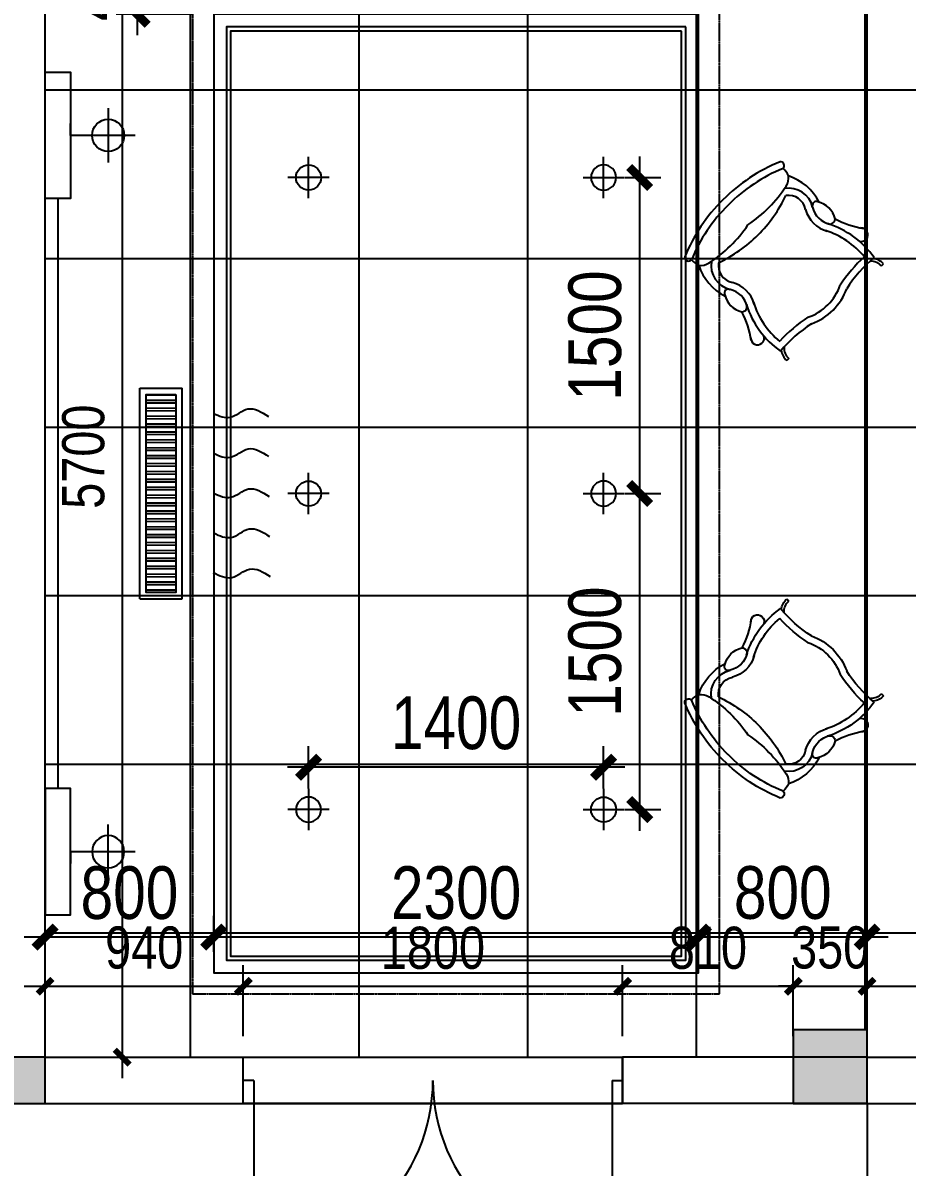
# Model space of a CAD drawing. Extents: x 160245 to 405305, y -111140 to 232735.
# Drawn here: x 170600 to 174796, y 211837 to 217267 of the extents above; entities that cross this region are included whole.
import ezdxf

# ---------------------------------------------------------------- set-up
doc = ezdxf.new("R2010")
doc.units = 0
doc.header["$LTSCALE"] = 10
doc.header["$MEASUREMENT"] = 0
doc.linetypes.add('CENTER2', pattern=[1.125, 0.75, -0.125, 0.125, -0.125])
doc.linetypes.add('DASH', pattern=[0.35, 0.25, -0.1])
doc.layers.get('Defpoints').update_dxf_attribs({"color": 229})
for name, color, linetype in [('C-ceiling 天花', 153, 'Continuous'), ('C-L-T 灯具尺寸', 9, 'Continuous'), ('C-Light 灯具', 107, 'Continuous'), ('Door 门', 107, 'Continuous'), ('P-Furniture 家具', 153, 'Continuous'), ('P-Make furniture 固定制作', 154, 'Continuous'), ('P-New Wall Size 隔墙尺寸', 8, 'Continuous'), ('P-O wall 原始墙体', 245, 'Continuous'), ('P-Stair 楼梯（原建筑设备）', 159, 'Continuous'), ('地面布置图', 250, 'Continuous')]:
    doc.layers.add(name, color=color, linetype=linetype)
doc.styles.add('PDC DIM', font='PMingLiU-ExtB.ttf', dxfattribs={"width": 0.85})
doc.dimstyles.new('PDC-A2', dxfattribs={"dimscale": 0, "dimtxt": 2.5, "dimasz": 1, "dimexe": 1, "dimexo": 1, "dimgap": 0.7, "dimtad": 1, "dimdec": 0, "dimtxsty": 'PDC DIM', "dimblk": 'ARCHTICK', "dimcen": 1, "dimdle": 1, "dimclrd": 8, "dimclre": 8, "dimclrt": 9, "dimadec": 0, "dimazin": 0, "dimtfac": 1, "dimtdec": 0, "dimtix": 1, "dimtmove": 2, "dimatfit": 3, "dimldrblk": 'PDC A2 T R', "dimfxl": 10, "dimfxlon": 1, "dimarcsym": 0})

# ---------------------------------------------------------------- blocks, each defined once
blk = doc.blocks.new('SSSS')
for p, q in [((856794.1, 499668.7, -15375), (856784, 499678.4, -15375)), ((857218.2, 499214.4, -15375), (857227.2, 499203.6, -15375))]:
    blk.add_line(p, q)
at = {"extrusion": (0, 0, -1)}
for centre, major_axis, start_param, end_param in [((857290.5, 500127.2, -15375), (13.2, 13.2), 3.155607, 5.575796), ((856951.9, 499393.9, -15375), (647.7, 511.5), -0.477574, -0.079847), ((857320.2, 499837.3, -15375), (178.7, 178.7), 4.437093, 5.218793), ((857319.3, 500067.5, -15375), (49.4, 49.4), 3.38514, 4.109763), ((857334.1, 500042.4, -15375), (64.8, 64.8), 4.351156, 4.827121), ((856951.8, 499393.8, -15375), (641.5, 461.8), -0.522611, -0.124183), ((857243.5, 499904.9, -15375), (82.9, 82.9), 4.194514, 5.69631), ((857820.5, 500369.2, -15375), (525.8, 390.3), 2.840921, 3.238211), ((857127.7, 499854.2, -15375), (77.7, 77.7), 4.200346, 5.299936), ((857112.8, 499943.8, -15375), (13.7, 13.7), -1.141, 1.209896), ((857244.3, 499904, -15375), (59.1, 59.1), 4.165911, 5.671809), ((857877, 500254.3, -15375), (476.4, 476.4), 3.176041, 3.517832), ((856954.9, 499390.7, -15375), (669, 483.3), -0.127957, 0.26977), ((857024.3, 499965, -15375), (77.7, 77.7), 1.052146, 2.151735), ((857024.9, 499964.3, -15375), (101.8, 101.8), 1.072742, 2.131397), ((856954.8, 499390.6, -15375), (652.7, 445.9), -0.15433, 0.244098), ((857172.7, 499446, -15375), (355.5, 243.2), 4.391398, 5.039042), ((856895.2, 499813.3, -15375), (22.6, 22.6), 2.079527, 5.5707), ((856841.5, 500244.7, -15375), (285.2, 285.2), 1.892603, 2.247891), ((857046.4, 499883.2, -15375), (17.4, 17.4), 1.936621, 3.954463), ((857172.7, 499446, -15375), (279.9, 279.9), 4.65198, 5.224488), ((857877, 500254.3, -15375), (476.4, 476.4), 2.83425, 3.176041), ((857987.6, 500190.1, -15375), (545.9, 361.6), 2.766543, 3.163834), ((856841, 499623.7, -15375), (55.9, 55.9), 4.691991, 5.409), ((856841, 499623.7, -15375), (46, 46), 4.691991, 5.596688), ((856410.2, 499233.3, -15375), (447.2, 447.2), -0.060105, 0.252149), ((856415.6, 499229.6, -15375), (470, 470), -0.019263, 0.246227), ((857483.9, 499647.3, -15375), (59.1, 59.1), 0.680273, 2.186171), ((857484.8, 499646.4, -15375), (82.9, 82.9), 0.655771, 2.157568), ((857422.6, 499727.6, -15375), (178.7, 178.7), 1.133288, 1.914989), ((857652.2, 499710.8, -15375), (49.4, 49.4), 2.242319, 2.966941), ((857628.2, 499727.4, -15375), (-64.8, 64.8), 3.095756, 3.571721), ((857709.8, 499678, -15375), (-13.2, 13.2), 2.347081, 4.767271), ((857224.7, 499645.6, -15375), (201.6, 201.6), 3.176041, 3.602051), ((857224.7, 499645.6, -15375), (176.9, 176.9), 3.176041, 3.6236), ((857529, 499424.3, -15375), (101.8, 101.8), 4.220684, 5.27934), ((857529.6, 499423.6, -15375), (77.7, 77.7), 4.200346, 5.299936), ((857514.6, 499513.4, -15375), (13.7, 13.7), -1.141, 1.209896), ((857224.7, 499645.6, -15375), (176.9, 176.9), 2.728481, 3.176041), ((857022.1, 499607.4, -15375), (279.9, 279.9), 1.127593, 1.700102), ((857426.2, 499534.4, -15375), (77.7, 77.7), 1.052146, 2.151735), ((857224.7, 499645.6, -15375), (201.6, 201.6), 2.750031, 3.176041), ((856754, 498867, -15375), (470, 470), -0.177331, 0.08816), ((857022.1, 499607.4, -15375), (349.3, 251.9), 0.966914, 1.614558), ((857796, 499222, -15375), (285.2, 285.2), 4.104191, 4.459478), ((857449.5, 499451.3, -15375), (17.4, 17.4), 2.397619, 4.415461), ((856757.4, 498861.3, -15375), (447.2, 447.2), -0.183253, 0.129001), ((857369.4, 499305.2, -15375), (22.6, 22.6), 0.781382, 4.272554), ((857176.5, 499264.3, -15375), (46, 46), 0.755393, 1.66009), ((857176.5, 499264.3, -15375), (55.9, 55.9), 0.943081, 1.66009)]:
    blk.add_ellipse(centre, major_axis=major_axis, ratio=1, start_param=start_param, end_param=end_param, dxfattribs=at)
blk = doc.blocks.new('_ArchTick')
at = {"color": 0, "linetype": 'ByBlock', "const_width": 0.4}
blk.add_lwpolyline([(-0.5, -0.5), (0.5, 0.5)], dxfattribs=at)
blk = doc.blocks.new('*D1451')
at = {"layer": 'Defpoints', "color": 0, "ltscale": 0.5}
for p in [(170705.5, 218058.5), (170705.5, 212358.5), (171070.8, 212358.5)]:
    blk.add_point(p, dxfattribs=at)
at = {"layer": 'P-New Wall Size 隔墙尺寸', "color": 8, "lineweight": -2, "ltscale": 0.5}
for p, q in [((171070.8, 218158.5), (171070.8, 212258.5)), ((170805.5, 218058.5), (171170.8, 218058.5)), ((170805.5, 212358.5), (171170.8, 212358.5))]:
    blk.add_line(p, q, dxfattribs=at)
at = {"layer": 'P-New Wall Size 隔墙尺寸', "color": 8, "lineweight": -2, "ltscale": 0.5, "xscale": 70.0000005268302, "yscale": 70.0000005268302, "zscale": 70.0000005268302}
for p, rotation in [((171070.8, 218058.5), 90), ((171070.8, 212358.5), 270)]:
    blk.add_blockref('_ArchTick', p, dxfattribs=dict(at, rotation=rotation))
at = {"layer": 'P-New Wall Size 隔墙尺寸', "color": 9, "ltscale": 0.5, "insert": (170887.6, 215208.5), "char_height": 200, "attachment_point": 5, "rotation": 90, "style": 'PDC DIM'}
blk.add_mtext('5700', dxfattribs=at)
blk = doc.blocks.new('PDC A2 T R')
at = {"color": 0, "linetype": 'ByBlock'}
blk.add_line((0, 0), (-2, 0), dxfattribs=at)
for points in [[(-2.147, 0.886), (-1.491, 1.345), (-0.6, 0), (0, 0)], [(-2.147, -0.886), (-1.491, -1.345), (-0.6, 0), (0, 0)]]:
    blk.add_solid(points, dxfattribs=at)
blk = doc.blocks.new('*D1452')
at = {"layer": 'Defpoints', "color": 0, "ltscale": 0.5}
for p in [(171645.5, 212694.8), (170705.5, 212358.5), (171645.5, 212358.5)]:
    blk.add_point(p, dxfattribs=at)
at = {"layer": 'P-New Wall Size 隔墙尺寸', "color": 8, "lineweight": -2, "ltscale": 0.5}
for p, q in [((170705.5, 212458.5), (170705.5, 212794.8)), ((171645.5, 212458.5), (171645.5, 212794.8)), ((170605.5, 212694.8), (171745.5, 212694.8))]:
    blk.add_line(p, q, dxfattribs=at)
at = {"layer": 'P-New Wall Size 隔墙尺寸', "color": 8, "lineweight": -2, "ltscale": 0.5, "xscale": 70.0000005268302, "yscale": 70.0000005268302, "zscale": 70.0000005268302, "rotation": 180}
blk.add_blockref('_ArchTick', (170705.5, 212694.8), dxfattribs=at)
at = {"layer": 'P-New Wall Size 隔墙尺寸', "color": 8, "lineweight": -2, "ltscale": 0.5, "xscale": 70.0000005268302, "yscale": 70.0000005268302, "zscale": 70.0000005268302}
blk.add_blockref('_ArchTick', (171645.5, 212694.8), dxfattribs=at)
at = {"layer": 'P-New Wall Size 隔墙尺寸', "color": 9, "ltscale": 0.5, "insert": (171175.5, 212877.5), "char_height": 200, "attachment_point": 5, "style": 'PDC DIM'}
blk.add_mtext('940', dxfattribs=at)
blk = doc.blocks.new('*D1453')
at = {"layer": 'Defpoints', "color": 0, "ltscale": 0.5}
for p in [(173445.5, 212694.8), (171645.5, 212358.5), (173445.5, 212358.5)]:
    blk.add_point(p, dxfattribs=at)
at = {"layer": 'P-New Wall Size 隔墙尺寸', "color": 8, "lineweight": -2, "ltscale": 0.5}
for p, q in [((171645.5, 212458.5), (171645.5, 212794.8)), ((173445.5, 212458.5), (173445.5, 212794.8)), ((171545.5, 212694.8), (173545.5, 212694.8))]:
    blk.add_line(p, q, dxfattribs=at)
at = {"layer": 'P-New Wall Size 隔墙尺寸', "color": 8, "lineweight": -2, "ltscale": 0.5, "xscale": 70.0000005268302, "yscale": 70.0000005268302, "zscale": 70.0000005268302, "rotation": 180}
blk.add_blockref('_ArchTick', (171645.5, 212694.8), dxfattribs=at)
at = {"layer": 'P-New Wall Size 隔墙尺寸', "color": 8, "lineweight": -2, "ltscale": 0.5, "xscale": 70.0000005268302, "yscale": 70.0000005268302, "zscale": 70.0000005268302}
blk.add_blockref('_ArchTick', (173445.5, 212694.8), dxfattribs=at)
at = {"layer": 'P-New Wall Size 隔墙尺寸', "color": 9, "ltscale": 0.5, "insert": (172545.5, 212876.2), "char_height": 200, "attachment_point": 5, "style": 'PDC DIM'}
blk.add_mtext('1800', dxfattribs=at)
blk = doc.blocks.new('*D1454')
at = {"layer": 'Defpoints', "color": 0, "ltscale": 0.5}
for p in [(174255.5, 212694.8), (173445.5, 212358.5), (174255.5, 212358.5)]:
    blk.add_point(p, dxfattribs=at)
at = {"layer": 'P-New Wall Size 隔墙尺寸', "color": 8, "lineweight": -2, "ltscale": 0.5}
for p, q in [((173445.5, 212458.5), (173445.5, 212794.8)), ((174255.5, 212458.5), (174255.5, 212794.8)), ((173345.5, 212694.8), (174355.5, 212694.8))]:
    blk.add_line(p, q, dxfattribs=at)
at = {"layer": 'P-New Wall Size 隔墙尺寸', "color": 8, "lineweight": -2, "ltscale": 0.5, "xscale": 70.0000005268302, "yscale": 70.0000005268302, "zscale": 70.0000005268302, "rotation": 180}
blk.add_blockref('_ArchTick', (173445.5, 212694.8), dxfattribs=at)
at = {"layer": 'P-New Wall Size 隔墙尺寸', "color": 8, "lineweight": -2, "ltscale": 0.5, "xscale": 70.0000005268302, "yscale": 70.0000005268302, "zscale": 70.0000005268302}
blk.add_blockref('_ArchTick', (174255.5, 212694.8), dxfattribs=at)
at = {"layer": 'P-New Wall Size 隔墙尺寸', "color": 9, "ltscale": 0.5, "insert": (173850.5, 212876.2), "char_height": 200, "attachment_point": 5, "style": 'PDC DIM'}
blk.add_mtext('810', dxfattribs=at)
blk = doc.blocks.new('*D1455')
at = {"layer": 'Defpoints', "color": 0, "ltscale": 0.5}
for p in [(174605.5, 212694.8), (174255.5, 212358.5), (174605.5, 212358.5)]:
    blk.add_point(p, dxfattribs=at)
at = {"layer": 'P-New Wall Size 隔墙尺寸', "color": 8, "lineweight": -2, "ltscale": 0.5}
for p, q in [((174255.5, 212458.5), (174255.5, 212794.8)), ((174605.5, 212458.5), (174605.5, 212794.8)), ((174255.5, 212694.8), (174185.5, 212694.8)), ((174255.5, 212694.8), (174605.5, 212694.8)), ((174605.5, 212694.8), (174675.5, 212694.8))]:
    blk.add_line(p, q, dxfattribs=at)
at = {"layer": 'P-New Wall Size 隔墙尺寸', "color": 8, "lineweight": -2, "ltscale": 0.5, "xscale": 70.0000005268302, "yscale": 70.0000005268302, "zscale": 70.0000005268302}
blk.add_blockref('_ArchTick', (174255.5, 212694.8), dxfattribs=at)
at = {"layer": 'P-New Wall Size 隔墙尺寸', "color": 8, "lineweight": -2, "ltscale": 0.5, "xscale": 70.0000005268302, "yscale": 70.0000005268302, "zscale": 70.0000005268302, "rotation": 180}
blk.add_blockref('_ArchTick', (174605.5, 212694.8), dxfattribs=at)
at = {"layer": 'P-New Wall Size 隔墙尺寸', "color": 9, "ltscale": 0.5, "insert": (174430.5, 212878.1), "char_height": 200, "attachment_point": 5, "style": 'PDC DIM'}
blk.add_mtext('350', dxfattribs=at)
blk = doc.blocks.new('*D1456')
at = {"layer": 'Defpoints', "color": 0, "ltscale": 0.5}
for p in [(175545.5, 212694.8), (174605.5, 212358.5), (175545.5, 212358.5)]:
    blk.add_point(p, dxfattribs=at)
at = {"layer": 'P-New Wall Size 隔墙尺寸', "color": 8, "lineweight": -2, "ltscale": 0.5}
for p, q in [((174605.5, 212458.5), (174605.5, 212794.8)), ((175545.5, 212458.5), (175545.5, 212794.8)), ((174505.5, 212694.8), (175645.5, 212694.8))]:
    blk.add_line(p, q, dxfattribs=at)
at = {"layer": 'P-New Wall Size 隔墙尺寸', "color": 8, "lineweight": -2, "ltscale": 0.5, "xscale": 70.0000005268302, "yscale": 70.0000005268302, "zscale": 70.0000005268302, "rotation": 180}
blk.add_blockref('_ArchTick', (174605.5, 212694.8), dxfattribs=at)
at = {"layer": 'P-New Wall Size 隔墙尺寸', "color": 8, "lineweight": -2, "ltscale": 0.5, "xscale": 70.0000005268302, "yscale": 70.0000005268302, "zscale": 70.0000005268302}
blk.add_blockref('_ArchTick', (175545.5, 212694.8), dxfattribs=at)
at = {"layer": 'P-New Wall Size 隔墙尺寸', "color": 9, "ltscale": 0.5, "insert": (175075.5, 212877.5), "char_height": 200, "attachment_point": 5, "style": 'PDC DIM'}
blk.add_mtext('940', dxfattribs=at)
blk = doc.blocks.new('E-WS1')
for p, q in [((143.2, 102.9), (143.2, -102.9)), ((0, 0), (0, 45.1)), ((0, 0), (0, -45.1)), ((0, 0), (0, -45.1)), ((82, 0), (0, 0)), ((246.1, 0), (40.3, 0))]:
    blk.add_line(p, q)
blk.add_circle((143.2, 0), 61.2)
blk = doc.blocks.new('A$C1B4525BF')
for p, q in [((1.222, 0), (1.222, 2.444)), ((2.444, 1.222), (0, 1.222))]:
    blk.add_line(p, q)
blk.add_circle((1.222, 1.222), 0.744)
blk = doc.blocks.new('dfdddf')
at = {"layer": 'C-ceiling 天花'}
h = blk.add_hatch(dxfattribs=at)
h.set_pattern_fill('ANSI32', color=250, scale=100, angle=-135.3246, style=0)
h.set_pattern_definition([(90.3246, (743.784, -342.71), (37.4994, 0.2125), []), (90.3246, (731.213, -330.28), (37.4994, 0.2125), [])])
h.paths.add_polyline_path([(743, -202.7), (-197, -202.7), (-197, -342.7), (743, -342.7)])
at = {"layer": 'C-ceiling 天花', "color": 250}
for p, q in [((-227, -172.7), (773, -172.7)), ((-227, -372.7), (-227, -172.7)), ((773, -372.7), (773, -172.7)), ((-227, -372.7), (773, -372.7))]:
    blk.add_line(p, q, dxfattribs=at)
blk.add_lwpolyline([(743, -202.7), (-197, -202.7), (-197, -342.7), (743, -342.7)], close=True, dxfattribs=at)
blk.add_spline([(-101.6, -25), (-125.1, 62.8), (-85.2, 147.2), (-121, 244.6)], degree=3, dxfattribs=at)
for points, knots in [([(86.3, -22.7), (72.3, 5.6), (45.3, 64.4), (130.3, 146.8), (90.2, 209.4), (69.1, 242.4)], [4.552038, 4.552038, 4.552038, 4.552038, 90.871253, 184.177288, 287.968865, 287.968865, 287.968865, 287.968865]), ([(275.3, -22.7), (261.8, 4.9), (236.1, 62.8), (320.4, 144.6), (280.3, 207.2), (259.2, 240.1)], [6.828459, 6.828459, 6.828459, 6.828459, 90.871253, 184.177288, 287.968865, 287.968865, 287.968865, 287.968865]), ([(464.3, -22.7), (451.2, 4.1), (426.9, 61.2), (510.5, 142.3), (470.5, 204.9), (449.4, 237.9)], [9.105363, 9.105363, 9.105363, 9.105363, 90.871253, 184.177288, 287.968865, 287.968865, 287.968865, 287.968865]), ([(653.3, -22.7), (640.5, 3.7), (616.8, 60.4), (700.1, 141.2), (660, 203.8), (638.9, 236.7)], [10.284634, 10.284634, 10.284634, 10.284634, 90.871253, 184.177288, 287.968865, 287.968865, 287.968865, 287.968865])]:
    blk.add_open_spline(points, degree=3, knots=knots, dxfattribs=at)
blk = doc.blocks.new('*D1473')
at = {"layer": 'C-L-T 灯具尺寸', "color": 8, "lineweight": -2}
for p, q in [((171142, 217708.5), (171142, 217808.5)), ((171405.5, 217708.5), (171042, 217708.5)), ((171142, 217308.5), (171142, 217708.5)), ((171405.5, 217308.5), (171042, 217308.5)), ((171142, 217308.5), (171142, 217208.5))]:
    blk.add_line(p, q, dxfattribs=at)
at = {"layer": 'Defpoints', "color": 0}
for p in [(171142, 217708.5), (171505.5, 217708.5), (171505.5, 217308.5)]:
    blk.add_point(p, dxfattribs=at)
at = {"layer": 'C-L-T 灯具尺寸', "color": 8, "lineweight": -2, "xscale": 99.99999927143045, "yscale": 99.99999927143045, "zscale": 99.99999927143045}
for p, rotation in [((171142, 217708.5), 270), ((171142, 217308.5), 90)]:
    blk.add_blockref('_ArchTick', p, dxfattribs=dict(at, rotation=rotation))
at = {"layer": 'C-L-T 灯具尺寸', "color": 9, "insert": (170932.8, 217508.5), "char_height": 250, "attachment_point": 5, "rotation": 90, "style": 'PDC DIM'}
blk.add_mtext('400', dxfattribs=at)
blk = doc.blocks.new('*D1474')
at = {"layer": 'C-L-T 灯具尺寸', "color": 8, "lineweight": -2}
for p, q in [((171505.5, 212858.5), (171505.5, 213028.5)), ((173805.5, 212858.5), (173805.5, 213028.5)), ((173905.5, 212928.5), (171405.5, 212928.5))]:
    blk.add_line(p, q, dxfattribs=at)
at = {"layer": 'Defpoints', "color": 0}
for p in [(171505.5, 212928.5), (171505.5, 212758.5), (173805.5, 212758.5)]:
    blk.add_point(p, dxfattribs=at)
at = {"layer": 'C-L-T 灯具尺寸', "color": 8, "lineweight": -2, "xscale": 99.99999927143045, "yscale": 99.99999927143045, "zscale": 99.99999927143045, "rotation": 180}
blk.add_blockref('_ArchTick', (171505.5, 212928.5), dxfattribs=at)
at = {"layer": 'C-L-T 灯具尺寸', "color": 8, "lineweight": -2, "xscale": 99.99999927143045, "yscale": 99.99999927143045, "zscale": 99.99999927143045}
blk.add_blockref('_ArchTick', (173805.5, 212928.5), dxfattribs=at)
at = {"layer": 'C-L-T 灯具尺寸', "color": 9, "insert": (172655.5, 213137.7), "char_height": 250, "attachment_point": 5, "style": 'PDC DIM'}
blk.add_mtext('2300', dxfattribs=at)
blk = doc.blocks.new('*D1475')
at = {"layer": 'C-L-T 灯具尺寸', "color": 8, "lineweight": -2}
for p, q in [((170705.5, 212801.9), (170705.5, 213028.5)), ((171505.5, 212858.5), (171505.5, 213028.5)), ((171605.5, 212928.5), (170605.5, 212928.5))]:
    blk.add_line(p, q, dxfattribs=at)
at = {"layer": 'Defpoints', "color": 0}
for p in [(170705.5, 212928.5), (171505.5, 212758.5), (170705.5, 212701.9)]:
    blk.add_point(p, dxfattribs=at)
at = {"layer": 'C-L-T 灯具尺寸', "color": 8, "lineweight": -2, "xscale": 99.99999927143045, "yscale": 99.99999927143045, "zscale": 99.99999927143045, "rotation": 180}
blk.add_blockref('_ArchTick', (170705.5, 212928.5), dxfattribs=at)
at = {"layer": 'C-L-T 灯具尺寸', "color": 8, "lineweight": -2, "xscale": 99.99999927143045, "yscale": 99.99999927143045, "zscale": 99.99999927143045}
blk.add_blockref('_ArchTick', (171505.5, 212928.5), dxfattribs=at)
at = {"layer": 'C-L-T 灯具尺寸', "color": 9, "insert": (171105.5, 213137.7), "char_height": 250, "attachment_point": 5, "style": 'PDC DIM'}
blk.add_mtext('800', dxfattribs=at)
blk = doc.blocks.new('*D1476')
at = {"layer": 'C-L-T 灯具尺寸', "color": 8, "lineweight": -2}
for p, q in [((173805.5, 212858.5), (173805.5, 213029.1)), ((174605.5, 212805.4), (174605.5, 213029.1)), ((173705.5, 212929.1), (174705.5, 212929.1))]:
    blk.add_line(p, q, dxfattribs=at)
at = {"layer": 'Defpoints', "color": 0}
for p in [(174605.5, 212929.1), (173805.5, 212758.5), (174605.5, 212705.4)]:
    blk.add_point(p, dxfattribs=at)
at = {"layer": 'C-L-T 灯具尺寸', "color": 8, "lineweight": -2, "xscale": 99.99999927143045, "yscale": 99.99999927143045, "zscale": 99.99999927143045, "rotation": 180}
blk.add_blockref('_ArchTick', (173805.5, 212929.1), dxfattribs=at)
at = {"layer": 'C-L-T 灯具尺寸', "color": 8, "lineweight": -2, "xscale": 99.99999927143045, "yscale": 99.99999927143045, "zscale": 99.99999927143045}
blk.add_blockref('_ArchTick', (174605.5, 212929.1), dxfattribs=at)
at = {"layer": 'C-L-T 灯具尺寸', "color": 9, "insert": (174205.5, 213138.3), "char_height": 250, "attachment_point": 5, "style": 'PDC DIM'}
blk.add_mtext('800', dxfattribs=at)
blk = doc.blocks.new('*D1490')
at = {"layer": 'C-L-T 灯具尺寸', "color": 8, "lineweight": -2}
for p, q in [((171955.5, 213633.5), (171955.5, 213834.6)), ((173355.5, 213633.5), (173355.5, 213834.6)), ((173455.5, 213734.6), (171855.5, 213734.6))]:
    blk.add_line(p, q, dxfattribs=at)
at = {"layer": 'Defpoints', "color": 0}
for p in [(171955.5, 213734.6), (171955.5, 213533.5), (173355.5, 213533.5)]:
    blk.add_point(p, dxfattribs=at)
at = {"layer": 'C-L-T 灯具尺寸', "color": 8, "lineweight": -2, "xscale": 99.99999927143045, "yscale": 99.99999927143045, "zscale": 99.99999927143045, "rotation": 180}
blk.add_blockref('_ArchTick', (171955.5, 213734.6), dxfattribs=at)
at = {"layer": 'C-L-T 灯具尺寸', "color": 8, "lineweight": -2, "xscale": 99.99999927143045, "yscale": 99.99999927143045, "zscale": 99.99999927143045}
blk.add_blockref('_ArchTick', (173355.5, 213734.6), dxfattribs=at)
at = {"layer": 'C-L-T 灯具尺寸', "color": 9, "insert": (172655.5, 213943.7), "char_height": 250, "attachment_point": 5, "style": 'PDC DIM'}
blk.add_mtext('1400', dxfattribs=at)
blk = doc.blocks.new('*D1491')
at = {"layer": 'C-L-T 灯具尺寸', "color": 8, "lineweight": -2}
for p, q in [((173526.7, 213433.5), (173526.7, 215133.5)), ((173455.5, 215033.5), (173626.7, 215033.5)), ((173455.5, 213533.5), (173626.7, 213533.5))]:
    blk.add_line(p, q, dxfattribs=at)
at = {"layer": 'Defpoints', "color": 0}
for p in [(173355.5, 215033.5), (173526.7, 215033.5), (173355.5, 213533.5)]:
    blk.add_point(p, dxfattribs=at)
at = {"layer": 'C-L-T 灯具尺寸', "color": 8, "lineweight": -2, "xscale": 99.99999927143045, "yscale": 99.99999927143045, "zscale": 99.99999927143045}
for p, rotation in [((173526.7, 215033.5), 90), ((173526.7, 213533.5), 270)]:
    blk.add_blockref('_ArchTick', p, dxfattribs=dict(at, rotation=rotation))
at = {"layer": 'C-L-T 灯具尺寸', "color": 9, "insert": (173315.1, 214283.5), "char_height": 250, "attachment_point": 5, "rotation": 90, "style": 'PDC DIM'}
blk.add_mtext('1500', dxfattribs=at)
blk = doc.blocks.new('*D1492')
at = {"layer": 'C-L-T 灯具尺寸', "color": 8, "lineweight": -2}
for p, q in [((173526.7, 214933.5), (173526.7, 216633.5)), ((173455.5, 216533.5), (173626.7, 216533.5)), ((173455.5, 215033.5), (173626.7, 215033.5))]:
    blk.add_line(p, q, dxfattribs=at)
at = {"layer": 'Defpoints', "color": 0}
for p in [(173355.5, 216533.5), (173526.7, 216533.5), (173355.5, 215033.5)]:
    blk.add_point(p, dxfattribs=at)
at = {"layer": 'C-L-T 灯具尺寸', "color": 8, "lineweight": -2, "xscale": 99.99999927143045, "yscale": 99.99999927143045, "zscale": 99.99999927143045}
for p, rotation in [((173526.7, 216533.5), 90), ((173526.7, 215033.5), 270)]:
    blk.add_blockref('_ArchTick', p, dxfattribs=dict(at, rotation=rotation))
at = {"layer": 'C-L-T 灯具尺寸', "color": 9, "insert": (173315.1, 215783.5), "char_height": 250, "attachment_point": 5, "rotation": 90, "style": 'PDC DIM'}
blk.add_mtext('1500', dxfattribs=at)

msp = doc.modelspace()

# ---------------------------------------------------------------- hatches: boundary and pattern name
at = {"layer": '地面布置图'}
h = msp.add_hatch(dxfattribs=at)
h.set_pattern_fill('_USER', color=256, scale=800, style=0, double=1, pattern_type=0)
h.set_pattern_definition([(0, (172995.5, 218548.5), (0, 800), []), (90, (172995.5, 218548.5), (-800, 5e-14), [])])
h.paths.add_polyline_path([(171735.5, 217708.5), (171385.5, 217708.5), (171385.5, 218058.5), (171735.5, 218058.5)], flags=16)
h.paths.add_polyline_path([(174255.5, 217708.5), (174255.5, 218058.5), (174605.5, 218058.5), (174605.5, 217708.5)], flags=16)
h.paths.add_polyline_path([(171345.5, 218548.5), (171345.5, 221848.5), (174645.5, 221848.5), (174645.5, 218548.5)], flags=16)
h.paths.add_polyline_path([(171445.5, 218648.5), (171445.5, 221748.5), (174545.5, 221748.5), (174545.5, 218648.5)], flags=0)
h.paths.add_polyline_path([(171495.5, 218698.5), (171495.5, 221698.5), (174495.5, 221698.5), (174495.5, 218698.5)], flags=0)
h.paths.add_polyline_path([(175429.5, 214582.8), (176063.2, 214582.8), (176063.2, 214970.3), (175429.5, 214970.3)], flags=16)
h.paths.add_polyline_path([(170705.5, 220158.5), (170705.5, 212358.5), (171645.5, 212358.5), (171645.5, 212358.5), (173445.5, 212358.5), (174255.5, 212358.5), (174255.5, 212488.5), (174605.5, 212488.5), (174605.5, 212358.5), (177279.9, 212358.5), (177658.4, 212737), (178507, 213585.6), (178885.5, 213964.1), (178885.5, 216233), (177279.9, 217838.5), (175285.5, 217838.5), (175285.5, 222338.5), (166585.5, 222338.5), (166244.1, 222338.5), (165605.5, 221700), (165605.5, 220797.1), (166244.1, 220158.5), (167788.1, 220158.5), (167978.1, 220585), (167940.1, 220684), (168077.1, 220623), (168039.1, 220722), (168251.3, 221198.5), (169605.5, 221198.5), (169605.5, 220158.5)])
h.paths.add_polyline_path([(170139.5, 219938.5), (170485.5, 219938.5), (169205.5, 219938.5), (169508.7, 219938.5)], flags=17)

# ---------------------------------------------------------------- linework, layer by layer
at = {"layer": 'C-ceiling 天花', "color": 2, "linetype": 'CENTER2'}
msp.add_lwpolyline([(173905.5, 217408.5), (171405.5, 217408.5), (171405.5, 212658.5), (173905.5, 212658.5)], close=True, dxfattribs=at)
at = {"layer": 'C-ceiling 天花'}
for points in [[(173805.5, 217308.5), (171505.5, 217308.5), (171505.5, 212758.5), (173805.5, 212758.5)], [(171645.5, 212358.5), (173445.5, 212358.5), (173445.5, 212138.5), (171645.5, 212138.5)]]:
    msp.add_lwpolyline(points, close=True, dxfattribs=at)
at = {"layer": 'C-ceiling 天花', "color": 8}
for points in [[(173745.5, 217248.5), (171565.5, 217248.5), (171565.5, 212818.5), (173745.5, 212818.5)], [(173725.5, 217228.5), (171585.5, 217228.5), (171585.5, 212838.5), (173725.5, 212838.5)]]:
    msp.add_lwpolyline(points, close=True, dxfattribs=at)
at = {"layer": 'Door 门'}
for p, q in [((171695.5, 212248.5), (171645.5, 212248.5)), ((171695.5, 212248.5), (171695.5, 211398.5)), ((173395.5, 212248.5), (173445.5, 212248.5)), ((173395.5, 212248.5), (173395.5, 211398.5)), ((171645.5, 212138.5), (173445.5, 212138.5))]:
    msp.add_line(p, q, dxfattribs=at)
for centre, start, end in [((171695.5, 212248.5), 270, 0), ((173395.5, 212248.5), 180, 270)]:
    msp.add_arc(centre, 850, start, end, dxfattribs=at)
at = {"layer": 'P-Furniture 家具', "color": 8, "linetype": 'DASH'}
msp.add_line((174605.5, 212488.5), (174605.5, 217708.5), dxfattribs=at)
at = {"layer": 'P-Make furniture 固定制作'}
msp.add_line((170765.5, 216433.5), (170765.5, 213633.5), dxfattribs=at)
for points in [[(170705.5, 217033.5), (170825.5, 217033.5), (170825.5, 216433.5), (170705.5, 216433.5)], [(170705.5, 213033.5), (170825.5, 213033.5), (170825.5, 213633.5), (170705.5, 213633.5)]]:
    msp.add_lwpolyline(points, close=True, dxfattribs=at)
at = {"layer": 'P-O wall 原始墙体'}
for p, q in [((170705.5, 212358.5), (170705.5, 218438.5)), ((174255.5, 212488.5), (174255.5, 212138.5)), ((174605.5, 212488.5), (174255.5, 212488.5)), ((174255.5, 212488.5), (174255.5, 212138.5)), ((174605.5, 212138.5), (174605.5, 212488.5)), ((170705.5, 212358.5), (170485.5, 212358.5)), ((170705.5, 212358.5), (171645.5, 212358.5)), ((170705.5, 212138.5), (170705.5, 212358.5)), ((171645.5, 212138.5), (171645.5, 212358.5)), ((174605.5, 212358.5), (173445.5, 212358.5)), ((173445.5, 212138.5), (173445.5, 212358.5)), ((174605.5, 212358.5), (175545.5, 212358.5)), ((170485.5, 212138.5), (170705.5, 212138.5)), ((170705.5, 212138.5), (171645.5, 212138.5)), ((174605.5, 212138.5), (173445.5, 212138.5)), ((174255.5, 212138.5), (174605.5, 212138.5)), ((174605.5, 212138.5), (175545.5, 212138.5))]:
    msp.add_line(p, q, dxfattribs=at)
for points in [[(174255.5, 212488.5), (174605.5, 212488.5), (174255.5, 212138.5), (174605.5, 212138.5)], [(170485.5, 212358.5), (170705.5, 212358.5), (170485.5, 212138.5), (170705.5, 212138.5)]]:
    msp.add_solid(points, dxfattribs=at)
at = {"layer": 'P-Stair 楼梯（原建筑设备）'}
msp.add_line((174605.5, 212138.5), (174605.5, 209648.5), dxfattribs=at)
at = {"layer": '地面布置图'}
msp.add_lwpolyline([(171645.5, 212358.5), (173445.5, 212358.5), (173445.5, 212138.5), (171645.5, 212138.5)], close=True, dxfattribs=at)

# ---------------------------------------------------------------- block references
at = {"layer": 'C-ceiling 天花', "xscale": -1, "rotation": 270}
msp.add_blockref('dfdddf', (171528.2, 214760.5), dxfattribs=at)
at = {"layer": 'C-Light 灯具'}
for name, p, xscale, yscale, zscale in [('E-WS1', (170825.5, 216733.5), 1.250000054831617, 1.250000054831617, 1.250000054831617), ('A$C1B4525BF', (171857.7, 216435.7), 80.00000350745395, 80.00000350745395, 80.00000350745395), ('A$C1B4525BF', (173453.3, 216435.7), -80.00000350745395, 80.00000350745395, 80.00000350745395), ('A$C1B4525BF', (171857.7, 214935.7), 80.00000350745395, 80.00000350745395, 80.00000350745395), ('A$C1B4525BF', (173453.3, 214935.7), -80.00000350745395, 80.00000350745395, 80.00000350745395)]:
    msp.add_blockref(name, p, dxfattribs=dict(at, xscale=xscale, yscale=yscale, zscale=zscale))
at = {"layer": 'C-Light 灯具', "rotation": 180}
for name, p, xscale, yscale, zscale in [('A$C1B4525BF', (171857.7, 213631.3), -80.00000350745395, 80.00000350745395, 80.00000350745395), ('A$C1B4525BF', (173453.3, 213631.3), 80.00000350745395, 80.00000350745395, 80.00000350745395), ('E-WS1', (170825.5, 213333.5), -1.250000054831617, 1.250000054831617, 1.250000054831617)]:
    msp.add_blockref(name, p, dxfattribs=dict(at, xscale=xscale, yscale=yscale, zscale=zscale))
at = {"layer": 'P-Furniture 家具', "xscale": -1, "rotation": 357.9698093843107}
msp.add_blockref('SSSS', (1013228.7, -313593.9, 15375), dxfattribs=at)
at = {"layer": 'P-Furniture 家具', "rotation": 182.0301906156892}
msp.add_blockref('SSSS', (1013228.7, 743790.9, 15375), dxfattribs=at)

# ---------------------------------------------------------------- dimensions: what is measured, and where the dimension line sits
at = {"layer": 'C-L-T 灯具尺寸'}
for base, p1, p2, picture, middle in [((171142, 217708.5), (171505.5, 217308.5), (171505.5, 217708.5), '*D1473', (170932.8, 217508.5)), ((173526.7, 216533.5), (173355.5, 215033.5), (173355.5, 216533.5), '*D1492', (173315.1, 215783.5)), ((173526.7, 215033.5), (173355.5, 213533.5), (173355.5, 215033.5), '*D1491', (173315.1, 214283.5))]:
    dim = msp.add_linear_dim(base=base, p1=p1, p2=p2, angle=90, dimstyle='PDC-A2', override={"dimscale": 99.999999}, dxfattribs=at)
    dim.commit()
    dim.dimension.update_dxf_attribs({"geometry": picture, "text_midpoint": middle})
for base, p1, p2, picture, middle in [((171955.5, 213734.6), (173355.5, 213533.5), (171955.5, 213533.5), '*D1490', (172655.5, 213943.7)), ((170705.5, 212928.5), (171505.5, 212758.5), (170705.5, 212701.9), '*D1475', (171105.5, 213137.7)), ((171505.5, 212928.5), (173805.5, 212758.5), (171505.5, 212758.5), '*D1474', (172655.5, 213137.7)), ((174605.5, 212929.1), (173805.5, 212758.5), (174605.5, 212705.4), '*D1476', (174205.5, 213138.3))]:
    dim = msp.add_linear_dim(base=base, p1=p1, p2=p2, dimstyle='PDC-A2', override={"dimscale": 99.999999}, dxfattribs=at)
    dim.commit()
    dim.dimension.update_dxf_attribs({"geometry": picture, "text_midpoint": middle})
at = {"layer": 'P-New Wall Size 隔墙尺寸', "ltscale": 0.5}
dim = msp.add_linear_dim(base=(171070.8, 212358.5), p1=(170705.5, 218058.5), p2=(170705.5, 212358.5), angle=90, dimstyle='PDC-A2', override={"dimscale": 100.000001, "dimtxt": 2, "dimasz": 0.7}, dxfattribs=at)
dim.commit()
dim.dimension.update_dxf_attribs({"geometry": '*D1451', "text_midpoint": (170887.6, 215208.5)})
for base, p1, p2, picture, middle in [((171645.5, 212694.8), (170705.5, 212358.5), (171645.5, 212358.5), '*D1452', (171175.5, 212877.5)), ((173445.5, 212694.8), (171645.5, 212358.5), (173445.5, 212358.5), '*D1453', (172545.5, 212876.2)), ((174255.5, 212694.8), (173445.5, 212358.5), (174255.5, 212358.5), '*D1454', (173850.5, 212876.2)), ((174605.5, 212694.8), (174255.5, 212358.5), (174605.5, 212358.5), '*D1455', (174430.5, 212878.1)), ((175545.5, 212694.8), (174605.5, 212358.5), (175545.5, 212358.5), '*D1456', (175075.5, 212877.5))]:
    dim = msp.add_linear_dim(base=base, p1=p1, p2=p2, dimstyle='PDC-A2', override={"dimscale": 100.000001, "dimtxt": 2, "dimasz": 0.7}, dxfattribs=at)
    dim.commit()
    dim.dimension.update_dxf_attribs({"geometry": picture, "text_midpoint": middle})

doc.saveas('drawing.dxf')
